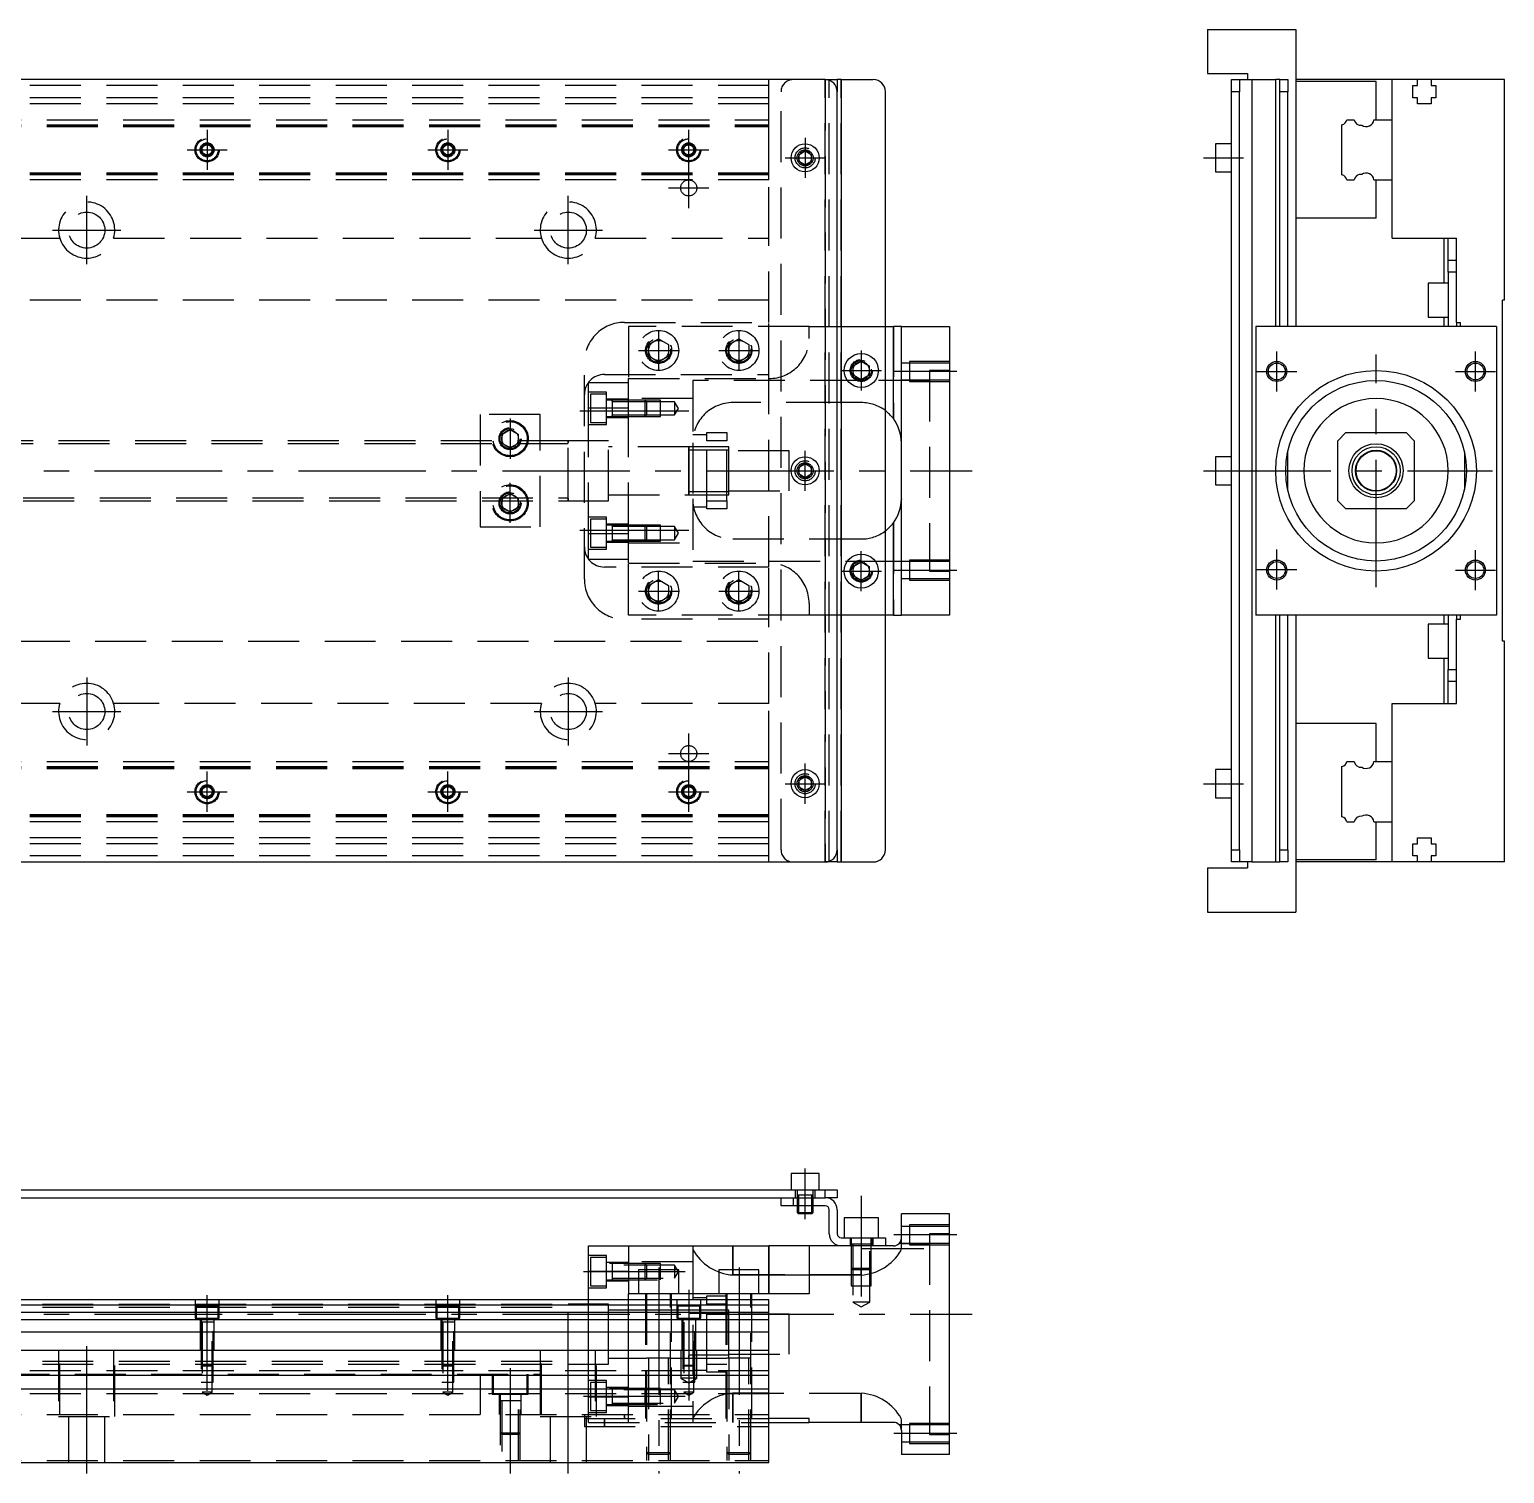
# Model space of a CAD drawing. Extents: x -8 to 801, y 0 to 399.
# Drawn here: x 433.4 to 800.9, y 37.4 to 397.4 of the extents above; entities that cross this region are included whole.
import ezdxf

# ---------------------------------------------------------------- set-up
doc = ezdxf.new("R2010")
doc.units = 0
doc.linetypes.add('CENTER', pattern=[50.8, 31.75, -6.35, 6.35, -6.35])
doc.linetypes.add('DASHED', pattern=[19.05, 12.7, -6.35])
doc.layers.get('0').update_dxf_attribs({"linetype": 'CONTINUOUS'})
doc.layers.add('CENTER', color=1, linetype='CENTER')

msp = doc.modelspace()

# ---------------------------------------------------------------- linework, layer by layer
at = {"color": 7, "linetype": 'CONTINUOUS'}
for p, q in [((726.88, 397.39), (726.88, 386.39)), ((726.88, 397.39), (748.88, 397.39)), ((748.88, 397.39), (748.88, 323.39)), ((726.88, 386.39), (736.88, 386.39)), ((736.88, 386.39), (736.88, 384.89)), ((631.61, 384.89), (23.61, 384.89)), ((631.61, 384.89), (634.61, 384.89)), ((634.61, 384.89), (634.61, 381.89)), ((635.61, 384.89), (634.61, 384.89)), ((635.61, 384.89), (635.61, 189.89)), ((635.61, 384.89), (643.61, 384.89)), ((732.88, 384.89), (734.88, 384.89)), ((732.88, 381.89), (732.88, 384.89)), ((734.88, 384.89), (737.88, 384.89)), ((734.88, 384.89), (734.88, 381.89)), ((737.88, 384.89), (737.88, 189.89)), ((737.88, 384.89), (743.88, 384.89)), ((743.88, 323.39), (743.88, 384.89)), ((744.88, 384.89), (743.88, 384.89)), ((744.88, 384.89), (746.88, 384.89)), ((744.88, 381.89), (744.88, 384.89)), ((746.88, 384.89), (746.88, 381.89)), ((772.88, 384.89), (748.88, 384.89)), ((768.88, 384.39), (748.88, 384.39)), ((768.88, 374.89), (768.88, 384.39)), ((772.88, 374.89), (772.88, 384.89)), ((779.18, 384.89), (772.88, 384.89)), ((778.03, 383.39), (779.18, 383.39)), ((778.03, 380.39), (778.03, 383.39)), ((782.58, 384.89), (779.18, 384.89)), ((779.18, 383.39), (779.18, 384.89)), ((782.58, 384.89), (782.58, 383.39)), ((800.88, 384.89), (782.58, 384.89)), ((782.58, 383.39), (783.73, 383.39)), ((783.73, 383.39), (783.73, 380.39)), ((800.88, 329.89), (800.88, 384.89)), ((634.61, 192.89), (634.61, 381.89)), ((646.61, 192.89), (646.61, 381.89)), ((734.88, 381.89), (732.88, 381.89)), ((732.88, 192.89), (732.88, 381.89)), ((734.88, 192.89), (734.88, 381.89)), ((746.88, 381.89), (744.88, 381.89)), ((744.88, 323.39), (744.88, 381.89)), ((746.88, 323.39), (746.88, 381.89)), ((779.18, 380.39), (778.03, 380.39)), ((779.18, 378.89), (779.18, 380.39)), ((782.58, 378.89), (779.18, 378.89)), ((782.58, 380.39), (782.58, 378.89)), ((783.73, 380.39), (782.58, 380.39)), ((761.63, 374.89), (763.4, 374.89)), ((768.35, 374.89), (772.88, 374.89)), ((772.88, 359.89), (772.88, 374.89)), ((772.88, 359.89), (772.88, 374.89)), ((760.38, 361.14), (760.38, 373.64)), ((728.88, 368.89), (728.88, 365.39)), ((732.88, 368.89), (728.88, 368.89)), ((625.11, 366.26), (626.61, 367.12)), ((625.11, 364.52), (625.11, 366.26)), ((626.61, 363.66), (625.11, 364.52)), ((626.61, 367.12), (628.11, 366.26)), ((628.11, 364.52), (626.61, 363.66)), ((628.11, 366.26), (628.11, 364.52)), ((728.88, 365.39), (728.88, 361.89)), ((728.88, 361.89), (732.88, 361.89)), ((761.63, 359.89), (763.4, 359.89)), ((768.35, 359.89), (772.88, 359.89)), ((768.88, 350.39), (768.88, 359.89)), ((772.88, 345.39), (772.88, 359.89)), ((768.88, 350.39), (748.88, 350.39)), ((772.88, 345.39), (788.88, 345.39)), ((785.88, 334.14), (785.88, 345.39)), ((786.88, 339.89), (786.88, 345.39)), ((788.88, 324.39), (788.88, 345.39)), ((786.88, 339.89), (788.88, 339.89)), ((786.88, 336.89), (786.88, 339.89)), ((788.88, 336.89), (786.88, 336.89)), ((786.88, 336.89), (786.88, 323.39)), ((781.88, 334.14), (781.88, 329.89)), ((786.88, 334.14), (781.88, 334.14)), ((781.88, 329.89), (781.88, 325.64)), ((800.88, 329.89), (800.38, 329.89)), ((800.38, 244.89), (800.38, 329.89)), ((781.88, 325.64), (786.88, 325.64)), ((785.88, 323.39), (785.88, 325.64)), ((788.88, 324.39), (789.88, 324.39)), ((788.88, 324.39), (788.88, 323.39)), ((789.88, 323.39), (789.88, 324.39)), ((646.61, 323.39), (648.61, 323.39)), ((648.61, 300.39), (648.61, 323.39)), ((650.61, 323.39), (648.61, 323.39)), ((650.61, 251.39), (650.61, 323.39)), ((650.61, 323.39), (662.61, 323.39)), ((662.61, 323.39), (662.61, 251.39)), ((798.88, 323.39), (738.88, 323.39)), ((738.88, 323.39), (738.88, 251.39)), ((798.88, 323.39), (798.88, 251.39)), ((638.61, 313.54), (640.61, 314.7)), ((638.61, 311.23), (638.61, 313.54)), ((640.61, 314.7), (642.61, 313.54)), ((642.61, 313.54), (642.61, 311.23)), ((640.61, 310.08), (638.61, 311.23)), ((642.61, 311.23), (640.61, 310.08)), ((761.38, 296.89), (759.38, 294.89)), ((759.38, 279.89), (759.38, 294.89)), ((761.38, 296.89), (776.38, 296.89)), ((778.38, 294.89), (776.38, 296.89)), ((778.38, 294.89), (778.38, 279.89)), ((728.88, 290.89), (728.88, 287.39)), ((732.88, 290.89), (728.88, 290.89)), ((746.88, 282.67), (746.88, 292.11)), ((790.88, 292.11), (790.88, 282.67)), ((625.11, 288.26), (626.61, 289.12)), ((625.11, 286.52), (625.11, 288.26)), ((626.61, 289.12), (628.11, 288.26)), ((628.11, 288.26), (628.11, 286.52)), ((728.88, 287.39), (728.88, 283.89)), ((626.61, 285.66), (625.11, 286.52)), ((628.11, 286.52), (626.61, 285.66)), ((728.88, 283.89), (732.88, 283.89)), ((759.38, 279.89), (761.38, 277.89)), ((776.38, 277.89), (778.38, 279.89)), ((776.38, 277.89), (761.38, 277.89)), ((648.61, 251.39), (648.61, 274.39)), ((638.61, 263.54), (640.61, 264.7)), ((640.61, 264.7), (642.61, 263.54)), ((638.61, 261.23), (638.61, 263.54)), ((640.61, 260.08), (638.61, 261.23)), ((642.61, 261.23), (640.61, 260.08)), ((642.61, 263.54), (642.61, 261.23)), ((648.61, 251.39), (646.61, 251.39)), ((648.61, 251.39), (650.61, 251.39)), ((662.61, 251.39), (650.61, 251.39)), ((798.88, 251.39), (738.88, 251.39)), ((743.88, 189.89), (743.88, 251.39)), ((744.88, 192.89), (744.88, 251.39)), ((746.88, 192.89), (746.88, 251.39)), ((748.88, 251.39), (748.88, 177.39)), ((785.88, 249.14), (785.88, 251.39)), ((786.88, 251.39), (786.88, 237.89)), ((788.88, 251.39), (788.88, 250.39)), ((788.88, 229.39), (788.88, 250.39)), ((788.88, 250.39), (789.88, 250.39)), ((789.88, 250.39), (789.88, 251.39)), ((781.88, 249.14), (781.88, 244.89)), ((786.88, 249.14), (781.88, 249.14)), ((781.88, 244.89), (781.88, 240.64)), ((800.88, 244.89), (800.38, 244.89)), ((800.88, 189.89), (800.88, 244.89)), ((781.88, 240.64), (786.88, 240.64)), ((785.88, 229.39), (785.88, 240.64)), ((786.88, 237.89), (788.88, 237.89)), ((786.88, 234.89), (786.88, 237.89)), ((788.88, 234.89), (786.88, 234.89)), ((786.88, 229.39), (786.88, 234.89)), ((772.88, 214.89), (772.88, 229.39)), ((772.88, 229.39), (788.88, 229.39)), ((768.88, 224.39), (748.88, 224.39)), ((768.88, 214.89), (768.88, 224.39)), ((760.38, 201.14), (760.38, 213.64)), ((761.63, 214.89), (763.4, 214.89)), ((768.35, 214.89), (772.88, 214.89)), ((772.88, 199.89), (772.88, 214.89)), ((772.88, 199.89), (772.88, 214.89)), ((625.11, 210.26), (626.61, 211.12)), ((625.11, 208.52), (625.11, 210.26)), ((626.61, 211.12), (628.11, 210.26)), ((628.11, 210.26), (628.11, 208.52)), ((728.88, 212.89), (728.88, 209.39)), ((732.88, 212.89), (728.88, 212.89)), ((626.61, 207.66), (625.11, 208.52)), ((628.11, 208.52), (626.61, 207.66)), ((728.88, 209.39), (728.88, 205.89)), ((728.88, 205.89), (732.88, 205.89)), ((761.63, 199.89), (763.4, 199.89)), ((768.35, 199.89), (772.88, 199.89)), ((768.88, 190.39), (768.88, 199.89)), ((772.88, 189.89), (772.88, 199.89)), ((779.18, 195.89), (782.58, 195.89)), ((779.18, 194.39), (779.18, 195.89)), ((782.58, 195.89), (782.58, 194.39)), ((634.61, 192.89), (634.61, 189.89)), ((732.88, 192.89), (734.88, 192.89)), ((732.88, 189.89), (732.88, 192.89)), ((734.88, 192.89), (734.88, 189.89)), ((744.88, 192.89), (746.88, 192.89)), ((744.88, 189.89), (744.88, 192.89)), ((746.88, 192.89), (746.88, 189.89)), ((778.03, 194.39), (779.18, 194.39)), ((778.03, 191.39), (778.03, 194.39)), ((779.18, 191.39), (778.03, 191.39)), ((779.18, 189.89), (779.18, 191.39)), ((782.58, 194.39), (783.73, 194.39)), ((782.58, 191.39), (782.58, 189.89)), ((783.73, 191.39), (782.58, 191.39)), ((783.73, 194.39), (783.73, 191.39)), ((23.61, 189.89), (631.61, 189.89)), ((634.61, 189.89), (631.61, 189.89)), ((634.61, 189.89), (635.61, 189.89)), ((635.61, 189.89), (643.61, 189.89)), ((726.88, 188.39), (736.88, 188.39)), ((726.88, 188.39), (726.88, 177.39)), ((734.88, 189.89), (732.88, 189.89)), ((737.88, 189.89), (734.88, 189.89)), ((736.88, 189.89), (736.88, 188.39)), ((737.88, 189.89), (743.88, 189.89)), ((743.88, 189.89), (744.88, 189.89)), ((746.88, 189.89), (744.88, 189.89)), ((768.88, 190.39), (748.88, 190.39)), ((772.88, 189.89), (748.88, 189.89)), ((779.18, 189.89), (772.88, 189.89)), ((782.58, 189.89), (779.18, 189.89)), ((800.88, 189.89), (782.58, 189.89)), ((726.88, 177.39), (748.88, 177.39)), ((630.11, 112.19), (623.11, 112.19)), ((623.11, 112.19), (623.11, 108.19)), ((630.11, 108.19), (630.11, 112.19)), ((427.61, 108.19), (631.61, 108.19)), ((631.61, 106.19), (631.61, 108.19)), ((631.61, 108.19), (634.61, 108.19)), ((634.61, 108.19), (634.61, 106.19)), ((427.61, 106.19), (623.61, 106.19)), ((620.61, 104.19), (620.61, 106.19)), ((623.61, 104.19), (620.61, 104.19)), ((623.61, 106.19), (623.61, 104.19)), ((623.61, 106.19), (631.61, 106.19)), ((623.61, 106.19), (631.61, 106.19)), ((631.61, 104.19), (623.61, 104.19)), ((624.61, 104.19), (624.61, 102.54)), ((628.61, 102.54), (628.61, 104.19)), ((634.61, 106.19), (631.61, 106.19)), ((632.61, 97.19), (632.61, 103.19)), ((634.61, 103.19), (634.61, 97.19)), ((624.61, 102.54), (628.61, 102.54)), ((624.61, 102.54), (624.96, 102.19)), ((628.26, 102.19), (624.96, 102.19)), ((628.26, 102.19), (628.61, 102.54)), ((644.86, 101.19), (636.36, 101.19)), ((636.36, 101.19), (636.36, 96.19)), ((644.86, 96.19), (644.86, 101.19)), ((650.61, 96.19), (650.61, 102.19)), ((662.61, 102.19), (650.61, 102.19)), ((662.61, 42.19), (662.61, 102.19)), ((635.61, 96.19), (643.61, 96.19)), ((643.61, 94.19), (643.61, 96.19)), ((643.61, 96.19), (646.61, 96.19)), ((646.61, 96.19), (646.61, 94.19)), ((572.61, 94.19), (582.61, 94.19)), ((572.61, 87.84), (572.61, 94.19)), ((582.61, 94.19), (582.61, 82.19)), ((582.61, 94.19), (617.61, 94.19)), ((617.61, 82.19), (617.61, 94.19)), ((627.61, 94.19), (617.61, 94.19)), ((627.61, 94.19), (627.61, 82.19)), ((635.61, 94.19), (627.61, 94.19)), ((643.61, 94.19), (635.61, 94.19)), ((646.61, 94.19), (643.61, 94.19)), ((648.61, 94.19), (646.61, 94.19)), ((572.61, 80.69), (572.61, 87.84)), ((572.61, 87.84), (582.61, 87.84)), ((595.11, 88.19), (585.11, 88.19)), ((585.11, 88.19), (585.11, 82.19)), ((595.11, 82.19), (595.11, 88.19)), ((615.11, 88.19), (605.11, 88.19)), ((605.11, 88.19), (605.11, 82.19)), ((615.11, 82.19), (615.11, 88.19)), ((582.61, 80.69), (582.61, 82.19)), ((627.61, 82.19), (582.61, 82.19)), ((617.61, 80.69), (421.11, 80.69)), ((617.61, 79.44), (421.11, 79.44)), ((421.11, 77.66), (617.61, 77.66)), ((598.61, 77.31), (597.61, 77.31)), ((600.36, 77.31), (598.61, 77.31)), ((602.11, 77.31), (600.36, 77.31)), ((607.11, 77.31), (602.11, 77.31)), ((607.61, 77.31), (607.11, 77.31)), ((617.61, 40.19), (617.61, 80.69)), ((617.61, 75.77), (421.11, 75.77)), ((617.61, 72.71), (421.11, 72.71)), ((37.61, 68.19), (617.61, 68.19)), ((597.61, 67.06), (607.61, 67.06)), ((617.61, 61.89), (37.61, 61.89)), ((617.61, 58.49), (37.61, 58.49)), ((627.61, 51.19), (617.61, 51.19)), ((617.61, 50.19), (627.61, 50.19)), ((627.61, 50.19), (627.61, 51.19)), ((648.61, 50.19), (627.61, 50.19)), ((650.61, 48.19), (650.61, 42.19)), ((662.61, 42.19), (650.61, 42.19)), ((37.61, 40.19), (617.61, 40.19))]:
    msp.add_line(p, q, dxfattribs=at)
at = {"color": 3, "linetype": 'DASHED'}
for p, q in [((617.61, 383.39), (37.61, 383.39)), ((617.61, 374.89), (617.61, 384.89)), ((631.61, 189.89), (631.61, 384.89)), ((631.61, 384.89), (631.61, 189.89)), ((632.61, 189.89), (632.61, 384.89)), ((635.61, 189.89), (635.61, 384.89)), ((617.61, 380.39), (37.61, 380.39)), ((617.61, 378.89), (37.61, 378.89)), ((620.61, 192.89), (620.61, 381.89)), ((37.61, 374.89), (617.61, 374.89)), ((617.61, 373.64), (617.61, 374.89)), ((37.61, 373.64), (617.61, 373.64)), ((37.61, 373.5), (617.61, 373.5)), ((37.61, 373.49), (617.61, 373.49)), ((37.61, 373.19), (617.61, 373.19)), ((617.61, 361.14), (617.61, 373.64)), ((476.11, 367.39), (476.13, 367.64)), ((476.36, 368.11), (477.61, 368.83)), ((476.36, 366.67), (476.36, 368.11)), ((477.61, 368.83), (478.86, 368.11)), ((478.86, 368.11), (478.86, 366.67)), ((536.36, 368.11), (537.61, 368.83)), ((536.36, 366.67), (536.36, 368.11)), ((537.61, 368.83), (538.86, 368.11)), ((538.86, 368.11), (538.86, 366.67)), ((539.08, 367.65), (539.11, 367.39)), ((596.36, 368.11), (597.61, 368.83)), ((596.36, 366.67), (596.36, 368.11)), ((597.61, 368.83), (598.86, 368.11)), ((598.86, 368.11), (598.86, 366.67)), ((599.08, 367.65), (599.11, 367.39)), ((477.61, 365.95), (476.36, 366.67)), ((478.86, 366.67), (477.61, 365.95)), ((537.61, 365.95), (536.36, 366.67)), ((538.86, 366.67), (537.61, 365.95)), ((597.61, 365.95), (596.36, 366.67)), ((598.86, 366.67), (597.61, 365.95)), ((628.58, 365.72), (628.61, 365.39)), ((617.61, 361.59), (37.61, 361.59)), ((617.61, 361.29), (37.61, 361.29)), ((617.61, 361.27), (37.61, 361.27)), ((617.61, 361.14), (37.61, 361.14)), ((617.61, 359.89), (617.61, 361.14)), ((617.61, 359.89), (37.61, 359.89)), ((617.61, 345.39), (617.61, 359.89)), ((334.32, 345.39), (440.9, 345.39)), ((454.32, 345.39), (560.9, 345.39)), ((574.32, 345.39), (617.61, 345.39)), ((617.61, 324.39), (617.61, 345.39)), ((617.61, 329.89), (49.71, 329.89)), ((581.61, 324.39), (617.61, 324.39)), ((617.61, 311.39), (617.61, 324.39)), ((582.61, 323.39), (582.61, 310.39)), ((627.61, 323.39), (582.61, 323.39)), ((587.61, 318.83), (590.11, 320.28)), ((590.11, 320.28), (592.61, 318.83)), ((607.61, 318.83), (610.11, 320.28)), ((610.11, 320.28), (612.61, 318.83)), ((627.61, 320.39), (627.61, 323.39)), ((627.61, 323.39), (634.61, 323.39)), ((634.61, 323.39), (646.61, 323.39)), ((648.61, 323.39), (648.61, 300.39)), ((587.61, 315.95), (587.61, 318.83)), ((592.61, 318.83), (592.61, 315.95)), ((593.08, 317.75), (593.11, 317.39)), ((607.61, 315.95), (607.61, 318.83)), ((612.61, 318.83), (612.61, 315.95)), ((613.08, 317.75), (613.11, 317.39)), ((571.61, 260.39), (571.61, 314.39)), ((590.11, 314.5), (587.61, 315.95)), ((592.61, 315.95), (590.11, 314.5)), ((610.11, 314.5), (607.61, 315.95)), ((612.61, 315.95), (610.11, 314.5)), ((643.09, 312.68), (643.11, 312.39)), ((652.61, 314.24), (650.61, 314.24)), ((652.61, 314.64), (652.61, 309.64)), ((662.61, 314.64), (652.61, 314.64)), ((662.61, 314.24), (652.61, 314.24)), ((572.61, 303.04), (572.61, 309.39)), ((572.61, 309.39), (582.61, 309.39)), ((576.61, 311.39), (617.61, 311.39)), ((582.61, 303.04), (582.61, 310.39)), ((582.61, 310.39), (617.61, 310.39)), ((582.61, 303.04), (582.61, 309.39)), ((598.61, 309.89), (598.61, 294.39)), ((640.61, 309.89), (598.61, 309.89)), ((617.61, 263.39), (617.61, 311.39)), ((657.61, 309.89), (640.61, 309.89)), ((650.61, 310.04), (652.61, 310.04)), ((652.61, 310.04), (662.61, 310.04)), ((652.61, 309.64), (662.61, 309.64)), ((657.61, 312.39), (657.61, 262.39)), ((662.61, 312.39), (657.61, 312.39)), ((577.11, 306.95), (572.61, 306.95)), ((573.11, 306.45), (573.11, 299.45)), ((577.11, 306.45), (573.11, 306.45)), ((577.11, 298.95), (577.11, 306.95)), ((582.61, 305.2), (577.11, 305.2)), ((598.61, 305.39), (582.61, 305.39)), ((598.61, 305.39), (582.61, 305.39)), ((560.61, 301.39), (545.61, 301.39)), ((545.61, 301.39), (545.61, 273.39)), ((560.61, 273.39), (560.61, 301.39)), ((572.61, 303.04), (582.61, 303.04)), ((572.61, 271.74), (572.61, 303.04)), ((578.51, 304.95), (577.11, 304.95)), ((582.61, 304.95), (578.5, 304.95)), ((578.51, 304.95), (578.51, 300.95)), ((578.51, 304.95), (578.51, 300.95)), ((578.51, 304.95), (578.51, 300.95)), ((578.51, 304.95), (578.51, 304.73)), ((578.51, 304.73), (578.51, 304.95)), ((582.61, 304.6), (578.51, 304.6)), ((586.76, 304.95), (582.61, 304.95)), ((586.76, 304.95), (582.61, 304.95)), ((587.11, 304.6), (582.61, 304.6)), ((587.11, 304.6), (582.61, 304.6)), ((582.61, 271.74), (582.61, 303.04)), ((582.61, 271.74), (582.61, 303.04)), ((586.76, 300.95), (586.76, 304.95)), ((590.61, 304.95), (586.76, 304.95)), ((587.11, 304.6), (586.76, 304.95)), ((587.11, 304.6), (587.11, 301.3)), ((590.61, 304.6), (587.11, 304.6)), ((590.61, 300.95), (590.61, 304.95)), ((594.11, 304.6), (590.61, 304.6)), ((594.11, 304.6), (594.11, 301.3)), ((595.06, 302.95), (594.11, 304.6)), ((594.11, 301.3), (595.06, 302.95)), ((634.61, 304.39), (608.61, 304.39)), ((640.61, 304.39), (634.61, 304.39)), ((551.11, 296.54), (553.11, 297.7)), ((553.11, 297.7), (555.11, 296.54)), ((572.61, 298.95), (577.11, 298.95)), ((573.11, 299.45), (577.11, 299.45)), ((577.11, 300.95), (578.51, 300.95)), ((577.11, 300.7), (582.61, 300.7)), ((578.5, 300.95), (582.61, 300.95)), ((578.51, 301.3), (582.61, 301.3)), ((578.51, 301.16), (578.51, 300.95)), ((578.51, 300.95), (578.51, 301.16)), ((582.61, 301.3), (587.11, 301.3)), ((582.61, 301.3), (587.11, 301.3)), ((582.61, 300.95), (586.76, 300.95)), ((582.61, 300.95), (586.76, 300.95)), ((586.76, 300.95), (587.11, 301.3)), ((586.76, 300.95), (590.61, 300.95)), ((587.11, 301.3), (590.61, 301.3)), ((590.61, 301.3), (594.11, 301.3)), ((648.35, 300.72), (648.63, 300.35)), ((567.61, 294.89), (355.61, 294.89)), ((567.61, 294.14), (355.61, 294.14)), ((550.61, 295.39), (550.63, 295.69)), ((551.11, 294.23), (551.11, 296.54)), ((553.11, 293.08), (551.11, 294.23)), ((555.11, 294.23), (553.11, 293.08)), ((555.11, 296.54), (555.11, 294.23)), ((572.61, 294.89), (567.6, 294.89)), ((567.61, 279.89), (567.61, 294.89)), ((567.61, 294.34), (567.61, 294.89)), ((567.61, 294.89), (567.61, 294.34)), ((567.61, 280.44), (567.61, 294.34)), ((577.61, 294.89), (572.61, 294.89)), ((577.61, 294.89), (572.61, 294.89)), ((577.61, 279.89), (577.61, 294.89)), ((577.61, 279.89), (577.61, 294.89)), ((602.11, 296.39), (598.61, 296.39)), ((598.61, 294.39), (598.61, 280.39)), ((602.11, 296.89), (607.11, 296.89)), ((602.11, 294.89), (602.11, 296.89)), ((607.11, 294.89), (602.11, 294.89)), ((602.11, 279.89), (602.11, 294.89)), ((607.11, 296.89), (607.11, 294.89)), ((607.11, 279.89), (607.11, 294.89)), ((597.61, 293.39), (577.61, 293.39)), ((597.6, 293.39), (577.61, 293.39)), ((607.11, 293.39), (597.6, 293.39)), ((597.61, 293.39), (597.6, 293.39)), ((597.61, 281.39), (597.61, 293.39)), ((597.61, 292.51), (597.61, 293.39)), ((597.61, 292.71), (597.61, 293.39)), ((597.61, 293.39), (597.61, 281.39)), ((607.11, 293.39), (597.61, 293.39)), ((597.61, 292.51), (597.61, 282.26)), ((607.61, 292.51), (597.61, 292.51)), ((607.61, 293.39), (607.11, 293.39)), ((607.61, 281.39), (607.61, 293.39)), ((622.61, 292.39), (607.61, 292.39)), ((622.61, 282.39), (622.61, 292.39)), ((628.58, 287.72), (628.61, 287.39)), ((355.61, 280.64), (567.61, 280.64)), ((355.61, 279.89), (567.61, 279.89)), ((551.11, 280.54), (553.11, 281.7)), ((551.11, 278.23), (551.11, 280.54)), ((553.11, 281.7), (555.11, 280.54)), ((555.11, 280.54), (555.11, 278.23)), ((555.59, 279.68), (555.61, 279.39)), ((567.6, 279.89), (572.61, 279.89)), ((567.61, 279.89), (567.61, 280.44)), ((567.61, 280.44), (567.61, 279.89)), ((567.61, 279.89), (567.61, 279.89)), ((572.61, 279.89), (577.61, 279.89)), ((572.61, 279.89), (577.61, 279.89)), ((577.61, 281.39), (597.61, 281.39)), ((577.61, 281.39), (597.6, 281.39)), ((597.6, 281.39), (607.11, 281.39)), ((597.6, 281.39), (597.61, 281.39)), ((597.61, 281.39), (597.61, 282.26)), ((597.61, 282.26), (607.61, 282.26)), ((597.61, 281.39), (597.61, 282.06)), ((597.61, 281.39), (597.61, 281.39)), ((597.61, 281.39), (607.11, 281.39)), ((598.61, 280.39), (598.61, 264.89)), ((602.11, 279.89), (607.11, 279.89)), ((602.11, 277.89), (602.11, 279.89)), ((607.11, 281.39), (607.61, 281.39)), ((607.11, 279.89), (607.11, 277.89)), ((607.61, 282.39), (622.61, 282.39)), ((650.61, 280.39), (650.61, 280.25)), ((553.11, 277.08), (551.11, 278.23)), ((555.11, 278.23), (553.11, 277.08)), ((577.11, 275.83), (572.61, 275.83)), ((577.11, 267.83), (577.11, 275.83)), ((598.61, 278.39), (602.11, 278.39)), ((607.11, 277.89), (602.11, 277.89)), ((545.61, 273.39), (560.61, 273.39)), ((573.11, 275.33), (573.11, 268.33)), ((577.11, 275.33), (573.11, 275.33)), ((582.61, 274.08), (577.11, 274.08)), ((578.51, 273.83), (577.11, 273.83)), ((582.61, 273.83), (578.5, 273.83)), ((578.51, 273.83), (578.51, 269.83)), ((578.51, 273.83), (578.51, 269.83)), ((578.51, 273.83), (578.51, 273.62)), ((578.51, 273.62), (578.51, 273.83)), ((582.61, 273.48), (578.51, 273.48)), ((586.76, 273.83), (582.61, 273.83)), ((586.76, 273.83), (582.61, 273.83)), ((587.11, 273.48), (582.61, 273.48)), ((587.11, 273.48), (582.61, 273.48)), ((586.76, 269.83), (586.76, 273.83)), ((590.61, 273.83), (586.76, 273.83)), ((587.11, 273.48), (586.76, 273.83)), ((587.11, 273.48), (587.11, 270.18)), ((590.61, 273.48), (587.11, 273.48)), ((590.61, 269.83), (590.61, 273.83)), ((594.11, 273.48), (590.61, 273.48)), ((594.11, 273.48), (594.11, 270.18)), ((595.06, 271.83), (594.11, 273.48)), ((648.73, 274.55), (648.52, 274.27)), ((648.61, 274.39), (648.61, 251.39)), ((572.61, 265.39), (572.61, 271.74)), ((572.61, 271.74), (582.61, 271.74)), ((573.11, 268.33), (577.11, 268.33)), ((577.11, 269.83), (578.51, 269.83)), ((577.11, 269.58), (582.61, 269.58)), ((578.5, 269.83), (582.61, 269.83)), ((578.51, 270.18), (582.61, 270.18)), ((578.51, 270.05), (578.51, 269.83)), ((578.51, 269.83), (578.51, 270.05)), ((582.61, 265.39), (582.61, 271.74)), ((582.61, 264.39), (582.61, 271.74)), ((582.61, 270.18), (587.11, 270.18)), ((582.61, 270.18), (587.11, 270.18)), ((582.61, 269.83), (586.76, 269.83)), ((582.61, 269.83), (586.76, 269.83)), ((582.61, 269.39), (598.61, 269.39)), ((582.61, 269.39), (598.61, 269.39)), ((586.76, 269.83), (587.11, 270.18)), ((586.76, 269.83), (590.61, 269.83)), ((587.11, 270.18), (590.61, 270.18)), ((590.61, 270.18), (594.11, 270.18)), ((594.11, 270.18), (595.06, 271.83)), ((608.61, 270.39), (634.61, 270.39)), ((634.61, 270.39), (640.61, 270.39)), ((572.61, 267.83), (577.11, 267.83)), ((572.61, 265.39), (582.61, 265.39)), ((598.61, 264.89), (640.61, 264.89)), ((640.61, 264.89), (657.61, 264.89)), ((652.61, 264.74), (650.61, 264.74)), ((652.61, 265.14), (652.61, 260.14)), ((662.61, 265.14), (652.61, 265.14)), ((662.61, 264.74), (652.61, 264.74)), ((617.61, 263.39), (576.61, 263.39)), ((582.61, 264.39), (617.61, 264.39)), ((582.61, 251.39), (582.61, 264.39)), ((617.61, 250.39), (617.61, 263.39)), ((638.11, 262.39), (638.13, 262.76)), ((657.61, 262.39), (662.61, 262.39)), ((587.11, 257.39), (587.13, 257.74)), ((587.61, 258.83), (590.11, 260.28)), ((587.61, 255.95), (587.61, 258.83)), ((590.11, 260.28), (592.61, 258.83)), ((592.61, 258.83), (592.61, 255.95)), ((607.61, 258.83), (610.11, 260.28)), ((607.61, 255.95), (607.61, 258.83)), ((610.11, 260.28), (612.61, 258.83)), ((612.61, 258.83), (612.61, 255.95)), ((613.08, 257.75), (613.11, 257.39)), ((650.61, 260.54), (652.61, 260.54)), ((652.61, 260.54), (662.61, 260.54)), ((652.61, 260.14), (662.61, 260.14)), ((590.11, 254.5), (587.61, 255.95)), ((592.61, 255.95), (590.11, 254.5)), ((610.11, 254.5), (607.61, 255.95)), ((612.61, 255.95), (610.11, 254.5)), ((627.61, 254.39), (627.61, 251.39)), ((617.61, 250.39), (581.61, 250.39)), ((627.61, 251.39), (582.61, 251.39)), ((617.61, 229.39), (617.61, 250.39)), ((634.61, 251.39), (627.61, 251.39)), ((646.61, 251.39), (634.61, 251.39)), ((49.71, 244.89), (617.61, 244.89)), ((440.9, 229.39), (334.32, 229.39)), ((560.9, 229.39), (454.32, 229.39)), ((617.61, 229.39), (574.32, 229.39)), ((617.61, 214.89), (617.61, 229.39)), ((37.61, 214.89), (617.61, 214.89)), ((37.61, 213.64), (617.61, 213.64)), ((37.61, 213.5), (617.61, 213.5)), ((37.61, 213.49), (617.61, 213.49)), ((37.61, 213.19), (617.61, 213.19)), ((617.61, 213.64), (617.61, 214.89)), ((617.61, 201.14), (617.61, 213.64)), ((624.61, 209.39), (624.64, 209.74)), ((476.11, 207.39), (476.13, 207.64)), ((476.36, 208.11), (477.61, 208.83)), ((476.36, 206.67), (476.36, 208.11)), ((477.61, 205.95), (476.36, 206.67)), ((477.61, 208.83), (478.86, 208.11)), ((478.86, 206.67), (477.61, 205.95)), ((478.86, 208.11), (478.86, 206.67)), ((536.36, 208.11), (537.61, 208.83)), ((536.36, 206.67), (536.36, 208.11)), ((537.61, 205.95), (536.36, 206.67)), ((537.61, 208.83), (538.86, 208.11)), ((538.86, 206.67), (537.61, 205.95)), ((538.86, 208.11), (538.86, 206.67)), ((539.08, 207.65), (539.11, 207.39)), ((596.36, 208.11), (597.61, 208.83)), ((596.36, 206.67), (596.36, 208.11)), ((597.61, 205.95), (596.36, 206.67)), ((597.61, 208.83), (598.86, 208.11)), ((598.86, 206.67), (597.61, 205.95)), ((598.86, 208.11), (598.86, 206.67)), ((599.08, 207.65), (599.11, 207.39)), ((617.61, 201.59), (37.61, 201.59)), ((617.61, 201.29), (37.61, 201.29)), ((617.61, 201.27), (37.61, 201.27)), ((617.61, 201.14), (37.61, 201.14)), ((617.61, 199.89), (37.61, 199.89)), ((617.61, 199.89), (617.61, 201.14)), ((617.61, 189.89), (617.61, 199.89)), ((617.61, 195.89), (37.61, 195.89)), ((617.61, 194.39), (37.61, 194.39)), ((617.61, 191.39), (37.61, 191.39)), ((624.11, 108.19), (624.11, 106.19)), ((624.61, 108.19), (624.61, 104.19)), ((624.61, 108.19), (624.61, 104.19)), ((628.61, 106.79), (624.61, 106.79)), ((624.96, 106.79), (624.96, 104.19)), ((628.26, 104.19), (628.26, 106.79)), ((628.61, 104.19), (628.61, 108.19)), ((629.11, 106.19), (629.11, 108.19)), ((620.61, 106.19), (623.61, 106.19)), ((628.61, 104.19), (628.61, 106.19)), ((652.61, 99.44), (652.61, 94.44)), ((662.61, 99.44), (652.61, 99.44)), ((637.86, 96.19), (637.86, 94.19)), ((638.11, 96.19), (638.11, 84.19)), ((643.11, 84.19), (643.11, 96.19)), ((643.36, 94.19), (643.36, 96.19)), ((652.61, 99.04), (650.61, 99.04)), ((650.61, 93.57), (650.61, 96.19)), ((662.61, 99.04), (652.61, 99.04)), ((657.61, 97.19), (657.61, 47.19)), ((662.61, 97.19), (657.61, 97.19)), ((598.61, 94.19), (598.61, 93.57)), ((598.61, 93.57), (598.61, 50.81)), ((598.61, 93.57), (598.64, 93.27)), ((608.61, 86.93), (608.61, 94.19)), ((608.61, 94.19), (608.61, 88.19)), ((617.61, 94.19), (617.61, 82.19)), ((643.11, 94.59), (638.11, 94.59)), ((638.51, 94.59), (638.51, 80.19)), ((640.61, 94.19), (640.61, 86.93)), ((642.71, 80.19), (642.71, 94.59)), ((650.08, 94.84), (652.61, 94.84)), ((650.48, 92.97), (650.57, 93.29)), ((650.57, 93.29), (650.61, 93.57)), ((657.61, 94.69), (650.61, 94.69)), ((652.61, 94.84), (662.61, 94.84)), ((652.61, 94.44), (662.61, 94.44)), ((577.11, 91.75), (572.61, 91.75)), ((573.11, 91.25), (573.11, 87.75)), ((577.11, 91.25), (573.11, 91.25)), ((577.11, 83.75), (577.11, 91.75)), ((582.61, 90), (577.11, 90)), ((590.61, 89.75), (577.11, 89.75)), ((578.51, 89.75), (578.51, 85.75)), ((594.11, 89.4), (578.51, 89.4)), ((598.61, 90.19), (582.61, 90.19)), ((586.76, 88.19), (586.76, 89.75)), ((587.11, 89.4), (586.76, 89.75)), ((587.11, 89.4), (587.11, 88.19)), ((590.61, 88.19), (590.61, 89.75)), ((594.11, 89.4), (594.11, 86.1)), ((595.06, 87.75), (594.11, 89.4)), ((638.11, 88.59), (643.11, 88.59)), ((638.11, 88.59), (638.51, 88.19)), ((642.71, 88.19), (643.11, 88.59)), ((573.11, 87.75), (573.11, 84.25)), ((577.11, 85.75), (590.61, 85.75)), ((577.11, 85.5), (582.61, 85.5)), ((578.51, 86.1), (594.11, 86.1)), ((586.76, 87.75), (586.76, 88.19)), ((586.76, 85.75), (586.76, 87.75)), ((586.76, 85.75), (587.11, 86.1)), ((587.11, 88.19), (587.11, 87.75)), ((587.11, 87.75), (587.11, 86.1)), ((590.61, 85.75), (590.61, 88.19)), ((594.11, 86.1), (595.06, 87.75)), ((608.61, 88.19), (608.61, 86.93)), ((608.61, 86.93), (615.11, 86.93)), ((640.61, 86.93), (608.61, 86.93)), ((615.11, 86.93), (627.61, 86.93)), ((627.61, 86.93), (638.11, 86.93)), ((638.11, 86.93), (640.61, 86.93)), ((642.71, 88.19), (638.51, 88.19)), ((640.61, 86.93), (640.61, 88.19)), ((572.61, 83.75), (577.11, 83.75)), ((573.11, 84.25), (577.11, 84.25)), ((586.86, 82.19), (586.86, 51.19)), ((587.11, 82.19), (587.11, 40.69)), ((593.11, 40.69), (593.11, 82.19)), ((593.36, 51.19), (593.36, 82.19)), ((602.11, 81.19), (598.61, 81.19)), ((602.11, 81.69), (607.11, 81.69)), ((602.11, 80.69), (602.11, 81.69)), ((606.86, 82.19), (606.86, 51.19)), ((607.11, 82.19), (607.11, 40.69)), ((613.11, 40.69), (613.11, 82.19)), ((613.36, 51.19), (613.36, 82.19)), ((638.11, 84.19), (643.11, 84.19)), ((74.61, 79.69), (567.61, 79.69)), ((74.61, 78.94), (567.61, 78.94)), ((474.61, 80.69), (474.61, 76.19)), ((480.36, 79.19), (474.86, 79.19)), ((474.86, 79.19), (474.86, 76.19)), ((480.36, 76.19), (480.36, 79.19)), ((480.61, 76.19), (480.61, 80.69)), ((534.61, 80.69), (534.61, 76.19)), ((540.36, 79.19), (534.86, 79.19)), ((534.86, 79.19), (534.86, 76.19)), ((540.36, 76.19), (540.36, 79.19)), ((540.61, 76.19), (540.61, 80.69)), ((567.61, 64.69), (567.61, 79.69)), ((572.61, 79.69), (567.61, 79.69)), ((572.61, 68.19), (572.61, 80.69)), ((577.61, 79.69), (572.61, 79.69)), ((577.61, 72.19), (577.61, 79.69)), ((582.61, 78.19), (577.61, 78.19)), ((582.61, 68.19), (582.61, 80.69)), ((587.11, 78.19), (582.61, 78.19)), ((593.11, 78.19), (587.11, 78.19)), ((594.86, 78.19), (593.11, 78.19)), ((594.61, 80.69), (594.61, 76.19)), ((600.36, 79.19), (594.86, 79.19)), ((594.86, 79.19), (594.86, 76.19)), ((597.61, 78.19), (594.86, 78.19)), ((597.61, 78.19), (597.6, 78.19)), ((597.61, 78.19), (597.61, 78.19)), ((598.61, 78.19), (597.61, 78.19)), ((597.61, 78.19), (597.61, 78.19)), ((600.36, 78.19), (598.61, 78.19)), ((600.36, 76.19), (600.36, 79.19)), ((602.11, 78.19), (600.36, 78.19)), ((600.61, 76.19), (600.61, 80.69)), ((602.11, 79.69), (602.11, 80.69)), ((602.11, 64.69), (602.11, 79.69)), ((607.11, 79.69), (602.11, 79.69)), ((607.11, 78.19), (602.11, 78.19)), ((607.61, 78.19), (607.11, 78.19)), ((607.61, 72.19), (607.61, 78.19)), ((622.61, 77.19), (607.61, 77.19)), ((622.61, 72.19), (622.61, 77.19)), ((642.71, 80.19), (638.51, 80.19)), ((638.51, 80.19), (640.61, 78.98)), ((640.61, 78.98), (642.71, 80.19)), ((474.61, 76.19), (480.61, 76.19)), ((475.86, 76.19), (475.86, 68.19)), ((476.11, 76.19), (476.11, 60.19)), ((479.11, 75.19), (476.11, 75.19)), ((476.36, 75.19), (476.36, 57.69)), ((478.86, 57.69), (478.86, 75.19)), ((479.11, 60.19), (479.11, 76.19)), ((479.36, 68.19), (479.36, 76.19)), ((534.61, 76.19), (540.61, 76.19)), ((535.86, 76.19), (535.86, 68.19)), ((536.11, 76.19), (536.11, 60.19)), ((539.11, 75.19), (536.11, 75.19)), ((536.36, 75.19), (536.36, 57.69)), ((538.86, 57.69), (538.86, 75.19)), ((539.11, 60.19), (539.11, 76.19)), ((539.36, 68.19), (539.36, 76.19)), ((594.61, 76.19), (600.61, 76.19)), ((595.86, 76.19), (595.86, 68.19)), ((596.11, 76.19), (596.11, 60.19)), ((596.36, 75.19), (596.36, 57.69)), ((598.86, 57.69), (598.86, 75.19)), ((599.11, 60.19), (599.11, 76.19)), ((599.36, 68.19), (599.36, 76.19)), ((577.61, 68.19), (577.61, 72.19)), ((607.61, 66.19), (607.61, 72.19)), ((622.61, 67.19), (622.61, 72.19)), ((440.61, 68.19), (440.61, 51.69)), ((440.9, 52.19), (440.9, 68.19)), ((454.32, 68.19), (454.32, 52.19)), ((454.61, 51.69), (454.61, 68.19)), ((560.61, 68.19), (560.61, 51.69)), ((560.9, 52.19), (560.9, 68.19)), ((572.61, 58.49), (572.61, 68.19)), ((574.32, 68.19), (574.32, 52.19)), ((574.61, 51.69), (574.61, 68.19)), ((577.61, 64.69), (577.61, 68.19)), ((577.61, 66.19), (582.61, 66.19)), ((582.61, 61.89), (582.61, 68.19)), ((582.61, 66.19), (587.01, 66.19)), ((587.01, 66.19), (587.11, 66.19)), ((593.11, 66.19), (587.11, 66.19)), ((587.61, 66.19), (587.61, 40.69)), ((592.61, 40.69), (592.61, 66.19)), ((593.11, 66.19), (593.21, 66.19)), ((593.21, 66.19), (597.61, 66.19)), ((595.61, 68.19), (595.61, 61.19)), ((597.6, 66.19), (607.01, 66.19)), ((597.61, 66.19), (597.61, 66.86)), ((597.61, 66.19), (597.61, 66.19)), ((597.61, 66.19), (607.11, 66.19)), ((599.61, 61.19), (599.61, 68.19)), ((613.11, 66.19), (607.11, 66.19)), ((607.61, 67.19), (622.61, 67.19)), ((607.61, 66.19), (607.61, 40.69)), ((612.61, 40.69), (612.61, 66.19)), ((617.61, 63.04), (37.61, 63.04)), ((74.61, 65.44), (567.61, 65.44)), ((74.61, 64.69), (567.61, 64.69)), ((476.11, 64.44), (479.11, 64.44)), ((476.11, 64.44), (476.36, 64.19)), ((478.86, 64.19), (476.36, 64.19)), ((478.86, 64.19), (479.11, 64.44)), ((536.11, 64.44), (539.11, 64.44)), ((536.11, 64.44), (536.36, 64.19)), ((538.86, 64.19), (536.36, 64.19)), ((538.86, 64.19), (539.11, 64.44)), ((567.6, 64.69), (572.61, 64.69)), ((567.61, 64.69), (567.61, 64.69)), ((572.61, 64.69), (574.32, 64.69)), ((574.32, 64.69), (577.61, 64.69)), ((596.11, 64.44), (599.11, 64.44)), ((596.11, 64.44), (596.36, 64.19)), ((598.86, 64.19), (596.36, 64.19)), ((598.61, 63.19), (602.11, 63.19)), ((598.86, 64.19), (599.11, 64.44)), ((602.11, 64.69), (607.11, 64.69)), ((602.11, 62.69), (602.11, 64.69)), ((607.11, 62.69), (602.11, 62.69)), ((425.61, 62.19), (560.61, 62.19)), ((476.11, 60.19), (479.11, 60.19)), ((536.11, 60.19), (539.11, 60.19)), ((545.61, 62.19), (545.61, 52.19)), ((548.61, 62.19), (548.61, 57.19)), ((548.86, 62.19), (548.86, 61.89)), ((548.86, 61.89), (548.86, 58.49)), ((557.36, 61.89), (557.36, 62.19)), ((557.36, 58.49), (557.36, 61.89)), ((557.61, 57.19), (557.61, 62.19)), ((560.61, 62.19), (560.61, 52.19)), ((577.11, 60.63), (572.61, 60.63)), ((573.11, 60.13), (573.11, 58.49)), ((574.32, 60.13), (573.11, 60.13)), ((577.11, 60.13), (574.32, 60.13)), ((577.11, 52.63), (577.11, 60.63)), ((582.61, 58.88), (577.11, 58.88)), ((582.61, 58.49), (582.61, 61.89)), ((599.61, 61.19), (595.61, 61.19)), ((595.61, 61.19), (597.61, 60.03)), ((596.11, 60.19), (599.11, 60.19)), ((597.61, 60.03), (599.61, 61.19)), ((617.61, 57.34), (37.61, 57.34)), ((478.86, 57.69), (476.36, 57.69)), ((476.36, 57.69), (477.61, 56.97)), ((477.61, 56.97), (478.86, 57.69)), ((538.86, 57.69), (536.36, 57.69)), ((536.36, 57.69), (537.61, 56.97)), ((537.61, 56.97), (538.86, 57.69)), ((548.61, 57.19), (557.61, 57.19)), ((548.86, 58.49), (548.86, 57.19)), ((550.36, 57.19), (550.36, 52.19)), ((550.61, 57.19), (550.61, 40.69)), ((555.61, 55.59), (550.61, 55.59)), ((551.01, 55.59), (551.01, 40.69)), ((555.21, 40.69), (555.21, 55.59)), ((555.61, 40.69), (555.61, 57.19)), ((555.86, 52.19), (555.86, 57.19)), ((557.36, 57.19), (557.36, 58.49)), ((572.61, 56.54), (572.61, 58.49)), ((572.61, 56.54), (574.32, 56.54)), ((572.61, 52.19), (572.61, 56.54)), ((573.11, 58.49), (573.11, 56.63)), ((573.11, 56.63), (573.11, 53.13)), ((574.32, 56.54), (582.61, 56.54)), ((590.61, 58.63), (577.11, 58.63)), ((578.51, 58.63), (578.51, 54.63)), ((594.11, 58.28), (578.51, 58.28)), ((582.61, 51.19), (582.61, 58.49)), ((586.76, 58.49), (586.76, 58.63)), ((587.11, 58.63), (586.76, 58.63)), ((586.9, 58.49), (586.76, 58.63)), ((586.76, 56.63), (586.76, 58.49)), ((586.76, 54.63), (586.76, 56.63)), ((587.11, 58.28), (586.9, 58.49)), ((587.61, 58.63), (587.11, 58.63)), ((590.61, 58.49), (590.61, 58.63)), ((590.61, 54.63), (590.61, 58.49)), ((594.11, 58.28), (594.11, 54.98)), ((595.06, 56.63), (594.11, 58.28)), ((594.11, 54.98), (595.06, 56.63)), ((598.86, 57.69), (596.36, 57.69)), ((596.36, 57.69), (597.61, 56.97)), ((597.61, 56.97), (598.86, 57.69)), ((608.61, 57.45), (607.23, 57.34)), ((608.61, 57.45), (640.61, 57.45)), ((612.61, 57.45), (608.61, 57.45)), ((608.61, 50.19), (608.61, 57.45)), ((608.61, 57.45), (608.61, 51.19)), ((613.11, 57.45), (612.61, 57.45)), ((617.61, 57.45), (613.11, 57.45)), ((640.61, 57.45), (640.61, 50.19)), ((640.61, 50.19), (640.61, 57.45)), ((37.61, 52.19), (617.61, 52.19)), ((440.61, 51.69), (454.61, 51.69)), ((443.11, 51.69), (443.11, 40.19)), ((452.11, 40.19), (452.11, 51.69)), ((560.61, 51.69), (574.61, 51.69)), ((563.11, 51.69), (563.11, 40.19)), ((571.61, 52.19), (571.61, 51.19)), ((572.11, 40.19), (572.11, 51.69)), ((572.61, 52.63), (577.11, 52.63)), ((572.61, 50.19), (572.61, 52.19)), ((573.11, 53.13), (574.32, 53.13)), ((574.32, 53.13), (577.11, 53.13)), ((577.11, 54.63), (590.61, 54.63)), ((577.11, 54.38), (582.61, 54.38)), ((578.51, 54.98), (594.11, 54.98)), ((581.61, 51.19), (581.61, 52.19)), ((581.61, 52.19), (581.61, 51.19)), ((582.61, 54.19), (587.11, 54.19)), ((586.76, 54.63), (587.11, 54.98)), ((586.76, 54.63), (587.11, 54.63)), ((587.11, 54.63), (587.61, 54.63)), ((587.11, 54.19), (587.61, 54.19)), ((587.61, 54.19), (592.61, 54.19)), ((592.61, 54.19), (593.11, 54.19)), ((593.11, 54.19), (598.61, 54.19)), ((571.61, 51.19), (617.61, 51.19)), ((571.61, 51.19), (571.61, 49.19)), ((571.61, 49.19), (617.61, 49.19)), ((572.61, 50.19), (617.61, 50.19)), ((576.61, 49.19), (576.61, 51.19)), ((576.61, 51.19), (576.61, 50.19)), ((576.61, 50.19), (576.61, 49.19)), ((582.61, 50.19), (582.61, 51.19)), ((598.64, 51.09), (598.61, 50.81)), ((598.61, 50.81), (598.61, 50.19)), ((598.74, 51.4), (598.64, 51.09)), ((608.61, 51.19), (608.61, 50.19)), ((652.61, 49.54), (650.08, 49.54)), ((650.61, 50.81), (650.57, 51.11)), ((650.61, 48.19), (650.61, 50.81)), ((650.61, 49.69), (657.61, 49.69)), ((652.61, 49.94), (652.61, 44.94)), ((662.61, 49.94), (652.61, 49.94)), ((662.61, 49.54), (652.61, 49.54)), ((550.61, 47.59), (555.61, 47.59)), ((550.61, 47.59), (551.01, 47.19)), ((555.21, 47.19), (551.01, 47.19)), ((555.21, 47.19), (555.61, 47.59)), ((650.61, 45.34), (652.61, 45.34)), ((652.61, 45.34), (662.61, 45.34)), ((652.61, 44.94), (662.61, 44.94)), ((657.61, 47.19), (662.61, 47.19)), ((37.61, 40.69), (617.61, 40.69)), ((587.11, 42.69), (593.11, 42.69)), ((587.11, 42.69), (587.61, 42.19)), ((592.61, 42.19), (587.61, 42.19)), ((592.61, 42.19), (593.11, 42.69)), ((607.11, 42.69), (613.11, 42.69)), ((607.11, 42.69), (607.61, 42.19)), ((612.61, 42.19), (607.61, 42.19)), ((612.61, 42.19), (613.11, 42.69))]:
    msp.add_line(p, q, dxfattribs=at)
at = {"color": 3, "linetype": 'CONTINUOUS'}
for p, q in [((624.96, 104.19), (624.96, 102.19)), ((628.26, 102.19), (628.26, 104.19))]:
    msp.add_line(p, q, dxfattribs=at)
at = {"color": 3, "linetype": 'DASHED'}
for centre, radius in [((477.61, 367.39), 3), ((477.61, 367.39), 2.75), ((477.61, 367.39), 1.75), ((477.61, 367.39), 1.5), ((477.61, 367.39), 1.25), ((537.61, 367.39), 3), ((537.61, 367.39), 2.75), ((537.61, 367.39), 1.75), ((537.61, 367.39), 1.5), ((597.61, 367.39), 3), ((597.61, 367.39), 2.75), ((597.61, 367.39), 1.75), ((597.61, 367.39), 1.5), ((597.61, 367.39), 1.25), ((626.61, 365.39), 2.5), ((626.61, 365.39), 2), ((597.61, 357.89), 2), ((447.61, 347.39), 4.5), ((567.61, 347.39), 4.5), ((590.11, 317.39), 5), ((590.11, 317.39), 3.25), ((590.11, 317.39), 3), ((590.11, 317.39), 2.5), ((610.11, 317.39), 5), ((610.11, 317.39), 3.25), ((610.11, 317.39), 3), ((610.11, 317.39), 2.5), ((640.61, 312.39), 2.75), ((640.61, 312.39), 2.5), ((553.11, 295.39), 4.5), ((553.11, 295.39), 4.25), ((553.11, 295.39), 2.75), ((553.11, 295.39), 2.5), ((553.11, 295.39), 2.1), ((626.61, 287.39), 2.5), ((626.61, 287.39), 2), ((553.11, 279.39), 4.5), ((553.11, 279.39), 4.25), ((553.11, 279.39), 2.75), ((553.11, 279.39), 2.5), ((553.11, 279.39), 2.1), ((640.61, 262.39), 2.75), ((640.61, 262.39), 2.5), ((590.11, 257.39), 5), ((610.11, 257.39), 5), ((590.11, 257.39), 3.25), ((590.11, 257.39), 3), ((590.11, 257.39), 2.5), ((610.11, 257.39), 3.25), ((610.11, 257.39), 3), ((610.11, 257.39), 2.5), ((447.61, 227.39), 4.5), ((567.61, 227.39), 4.5), ((597.61, 216.89), 2), ((477.61, 207.39), 3), ((477.61, 207.39), 2.75), ((537.61, 207.39), 3), ((537.61, 207.39), 2.75), ((597.61, 207.39), 3), ((597.61, 207.39), 2.75), ((626.61, 209.39), 2.5), ((626.61, 209.39), 2), ((477.61, 207.39), 1.75), ((477.61, 207.39), 1.5), ((477.61, 207.39), 1.25), ((537.61, 207.39), 1.75), ((537.61, 207.39), 1.5), ((537.61, 207.39), 1.25), ((597.61, 207.39), 1.75), ((597.61, 207.39), 1.5), ((597.61, 207.39), 1.25)]:
    msp.add_circle(centre, radius, dxfattribs=at)
at = {"color": 7, "linetype": 'CONTINUOUS'}
for centre, radius in [((537.61, 367.39), 1.25), ((626.61, 365.39), 3.5), ((640.61, 312.39), 4.25), ((744.13, 312.14), 2.1), ((793.63, 312.14), 2.1), ((768.88, 287.39), 25), ((768.88, 287.39), 22.5), ((768.88, 287.39), 6.75), ((626.61, 287.39), 3.5), ((768.88, 287.39), 6), ((768.88, 287.39), 5.12), ((768.88, 287.39), 5), ((640.61, 262.39), 4.25), ((744.13, 262.64), 2.1), ((793.63, 262.64), 2.1), ((626.61, 209.39), 3.5)]:
    msp.add_circle(centre, radius, dxfattribs=at)
at = {"color": 3, "linetype": 'CONTINUOUS'}
for centre in [(744.13, 312.14), (793.63, 312.14), (744.13, 262.64), (793.63, 262.64)]:
    msp.add_circle(centre, 2.5, dxfattribs=at)
at = {"color": 3, "linetype": 'DASHED'}
for centre, radius, start, end in [((623.61, 381.89), 3, 90, 180), ((447.61, 347.39), 7, 343.3985, 196.6015), ((567.61, 347.39), 7, 343.3985, 196.6015), ((447.61, 347.39), 7, 196.6015, 343.3985), ((567.61, 347.39), 7, 196.6015, 343.3985), ((581.61, 314.39), 10, 90, 180), ((617.61, 320.39), 10, 270, 0), ((576.61, 306.39), 5, 90, 180), ((608.61, 294.39), 10, 90, 180), ((640.61, 294.39), 10, 53.1301, 90), ((608.61, 280.39), 10, 180, 270), ((640.61, 280.39), 10, 270, 306.8699), ((576.61, 268.39), 5, 180, 270), ((617.61, 254.39), 10, 0, 90), ((581.61, 260.39), 10, 180, 270), ((447.61, 227.39), 7, 16.6015, 163.3985), ((567.61, 227.39), 7, 16.6015, 163.3985), ((447.61, 227.39), 7, 163.3985, 16.6015), ((567.61, 227.39), 7, 163.3985, 16.6015), ((623.61, 192.89), 3, 180, 270), ((609.42, 99.2), 12.3, 208.8346, 266.2178), ((639.72, 99.45), 12.56, 274.0508, 328.9333), ((609.82, 44.6), 13, 101.4876, 148.4429), ((639.8, 45.18), 12.3, 28.8346, 86.2178)]:
    msp.add_arc(centre, radius, start, end, dxfattribs=at)
at = {"color": 7, "linetype": 'CONTINUOUS'}
for centre, radius, start, end in [((631.61, 381.89), 3, 0, 90), ((643.61, 381.89), 3, 0, 90), ((759.98, 375.29), 1.7, 283.609, 346.391), ((765.08, 375.19), 1.7, 190.1642, 277.5402), ((766.38, 375.19), 2, 237.421, 351.3731), ((626.61, 365.39), 1.65, 155.38, 180), ((626.61, 365.39), 1.65, 180, 204.62), ((626.61, 365.39), 1.65, 144.62, 155.38), ((626.61, 365.39), 1.65, 204.62, 215.38), ((626.61, 365.39), 1.65, 95.38, 144.62), ((626.61, 365.39), 1.65, 215.38, 264.62), ((626.61, 365.39), 1.65, 84.62, 95.38), ((626.61, 365.39), 1.65, 35.38, 84.62), ((626.61, 365.39), 1.65, 275.38, 324.62), ((626.61, 365.39), 1.65, 24.62, 35.38), ((626.61, 365.39), 1.65, 324.62, 335.38), ((626.61, 365.39), 1.65, 335.38, 24.62), ((626.61, 365.39), 1.65, 264.62, 275.38), ((759.98, 359.49), 1.7, 13.609, 76.391), ((765.08, 359.59), 1.7, 82.4598, 169.8358), ((766.38, 359.59), 2, 8.6269, 122.579), ((640.61, 312.39), 2.1, 162.2472, 180), ((640.61, 312.39), 2.1, 137.7528, 162.2472), ((640.61, 312.39), 2.1, 102.2472, 137.7528), ((640.61, 312.39), 2.1, 77.7528, 102.2472), ((640.61, 312.39), 2.1, 42.2472, 77.7528), ((640.61, 312.39), 2.1, 17.7528, 42.2472), ((640.61, 312.39), 2.1, 342.2472, 17.7528), ((640.61, 312.39), 2.1, 180, 197.7528), ((640.61, 312.39), 2.1, 197.7528, 222.2472), ((640.61, 312.39), 2.1, 222.2472, 257.7528), ((640.61, 312.39), 2.1, 257.7528, 282.2472), ((640.61, 312.39), 2.1, 282.2472, 317.7528), ((640.61, 312.39), 2.1, 317.7528, 342.2472), ((768.88, 287.39), 18, 0, 270), ((768.88, 287.39), 18, 0, 270), ((640.61, 294.39), 10, 36.8699, 53.1301), ((640.6, 294.39), 10, 0.0058, 36.8641), ((626.61, 287.39), 1.65, 155.38, 180), ((626.61, 287.39), 1.65, 180, 204.62), ((626.61, 287.39), 1.65, 144.62, 155.38), ((626.61, 287.39), 1.65, 204.62, 215.38), ((626.61, 287.39), 1.65, 95.38, 144.62), ((626.61, 287.39), 1.65, 84.62, 95.38), ((626.61, 287.39), 1.65, 35.38, 84.62), ((626.61, 287.39), 1.65, 24.62, 35.38), ((626.61, 287.39), 1.65, 324.62, 335.38), ((626.61, 287.39), 1.65, 335.38, 24.62), ((768.88, 287.39), 18, 270, 0), ((768.88, 287.39), 18, 270, 0), ((626.61, 287.39), 1.65, 215.38, 264.62), ((626.61, 287.39), 1.65, 264.62, 275.38), ((626.61, 287.39), 1.65, 275.38, 324.62), ((640.6, 280.39), 10, 323.1359, 359.9942), ((640.61, 280.39), 10, 306.8699, 323.1301), ((640.61, 262.39), 2.1, 162.2472, 180), ((640.61, 262.39), 2.1, 180, 197.7528), ((640.61, 262.39), 2.1, 137.7528, 162.2472), ((640.61, 262.39), 2.1, 197.7528, 222.2472), ((640.61, 262.39), 2.1, 102.2472, 137.7528), ((640.61, 262.39), 2.1, 222.2472, 257.7528), ((640.61, 262.39), 2.1, 77.7528, 102.2472), ((640.61, 262.39), 2.1, 42.2472, 77.7528), ((640.61, 262.39), 2.1, 282.2472, 317.7528), ((640.61, 262.39), 2.1, 17.7528, 42.2472), ((640.61, 262.39), 2.1, 317.7528, 342.2472), ((640.61, 262.39), 2.1, 342.2472, 17.7528), ((640.61, 262.39), 2.1, 257.7528, 282.2472), ((759.98, 215.29), 1.7, 283.609, 346.391), ((765.08, 215.19), 1.7, 190.1642, 277.5402), ((766.38, 215.19), 2, 237.421, 351.3731), ((626.61, 209.39), 1.65, 155.38, 180), ((626.61, 209.39), 1.65, 144.62, 155.38), ((626.61, 209.39), 1.65, 95.38, 144.62), ((626.61, 209.39), 1.65, 84.62, 95.38), ((626.61, 209.39), 1.65, 35.38, 84.62), ((626.61, 209.39), 1.65, 24.62, 35.38), ((626.61, 209.39), 1.65, 335.38, 24.62), ((626.61, 209.39), 1.65, 180, 204.62), ((626.61, 209.39), 1.65, 204.62, 215.38), ((626.61, 209.39), 1.65, 215.38, 264.62), ((626.61, 209.39), 1.65, 264.62, 275.38), ((626.61, 209.39), 1.65, 275.38, 324.62), ((626.61, 209.39), 1.65, 324.62, 335.38), ((759.98, 199.49), 1.7, 13.609, 76.391), ((765.08, 199.59), 1.7, 82.4598, 169.8358), ((766.38, 199.59), 2, 8.6269, 122.579), ((631.61, 192.89), 3, 270, 0), ((643.61, 192.89), 3, 270, 0), ((631.61, 103.19), 3, 0, 90), ((631.61, 103.19), 1, 0, 90), ((635.61, 97.19), 3, 180, 270), ((635.61, 97.19), 1, 180, 270), ((648.61, 96.19), 2, 270, 0), ((648.61, 48.19), 2, 0, 90)]:
    msp.add_arc(centre, radius, start, end, dxfattribs=at)
at = {"layer": 'CENTER', "color": 1, "linetype": 'CENTER'}
for p, q in [((477.61, 372.39), (477.61, 362.39)), ((537.61, 372.39), (537.61, 362.39)), ((597.61, 352.89), (597.61, 372.39)), ((626.61, 370.39), (626.61, 360.39)), ((472.61, 367.39), (482.61, 367.39)), ((532.61, 367.39), (542.61, 367.39)), ((592.61, 367.39), (602.61, 367.39)), ((621.61, 365.39), (631.61, 365.39)), ((725.88, 365.39), (735.88, 365.39)), ((592.61, 357.89), (602.61, 357.89)), ((447.61, 338.89), (447.61, 355.89)), ((567.61, 338.89), (567.61, 355.89)), ((439.11, 347.39), (456.11, 347.39)), ((559.11, 347.39), (576.11, 347.39)), ((590.11, 322.39), (590.11, 312.39)), ((610.11, 322.39), (610.11, 312.39)), ((585.11, 317.39), (595.11, 317.39)), ((605.11, 317.39), (615.11, 317.39)), ((640.61, 317.39), (640.61, 307.39)), ((744.13, 307.14), (744.13, 317.14)), ((768.88, 258.39), (768.88, 316.39)), ((793.63, 307.14), (793.63, 317.14)), ((635.61, 312.39), (645.61, 312.39)), ((664.45, 312.14), (648.76, 312.14)), ((739.13, 312.14), (749.13, 312.14)), ((788.63, 312.14), (798.63, 312.14)), ((597.65, 302.24), (570.52, 302.24)), ((553.11, 300.39), (553.11, 290.39)), ((626.61, 282.39), (626.61, 292.39)), ((-7.61, 287.39), (668.23, 287.39)), ((725.88, 287.39), (797.88, 287.39)), ((553.11, 274.39), (553.11, 284.39)), ((597.65, 272.54), (570.52, 272.54)), ((640.61, 257.39), (640.61, 267.39)), ((744.13, 257.8), (744.13, 267.8)), ((793.63, 257.64), (793.63, 267.64)), ((590.11, 252.39), (590.11, 262.39)), ((610.11, 252.39), (610.11, 262.39)), ((635.61, 262.39), (645.61, 262.39)), ((664.45, 262.52), (648.76, 262.52)), ((739.13, 262.8), (749.13, 262.8)), ((788.63, 262.64), (798.63, 262.64)), ((585.11, 257.39), (595.11, 257.39)), ((605.11, 257.39), (615.11, 257.39)), ((447.61, 235.89), (447.61, 218.89)), ((567.61, 235.89), (567.61, 218.89)), ((439.11, 227.39), (456.11, 227.39)), ((559.11, 227.39), (576.11, 227.39)), ((597.61, 202.39), (597.61, 221.89)), ((592.61, 216.89), (602.61, 216.89)), ((626.61, 204.39), (626.61, 214.39)), ((477.61, 202.39), (477.61, 212.39)), ((537.61, 202.39), (537.61, 212.39)), ((472.61, 207.39), (482.61, 207.39)), ((532.61, 207.39), (542.61, 207.39)), ((592.61, 207.39), (602.61, 207.39)), ((621.61, 209.39), (631.61, 209.39)), ((725.88, 209.39), (735.88, 209.39)), ((626.61, 100.87), (626.61, 113.51)), ((640.61, 106.62), (640.61, 81.55)), ((664.45, 96.94), (648.76, 96.94)), ((656.23, 93.45), (640.54, 93.45)), ((590.18, 88.81), (590.18, 37.44)), ((610.18, 88.81), (610.18, 47.19)), ((610.18, 88.81), (610.18, 37.44)), ((596.75, 87.75), (571.41, 87.75)), ((477.61, 58.02), (477.61, 81.86)), ((537.61, 58.02), (537.61, 81.86)), ((597.61, 83.19), (597.61, 55.61)), ((-7.61, 77.19), (668.23, 77.19)), ((447.61, 37.44), (447.61, 70.94)), ((567.61, 37.44), (567.61, 70.94)), ((553.11, 63.69), (553.11, 37.44)), ((596.75, 56.63), (571.41, 56.63)), ((664.45, 47.44), (648.76, 47.44))]:
    msp.add_line(p, q, dxfattribs=at)

doc.saveas('drawing.dxf')
